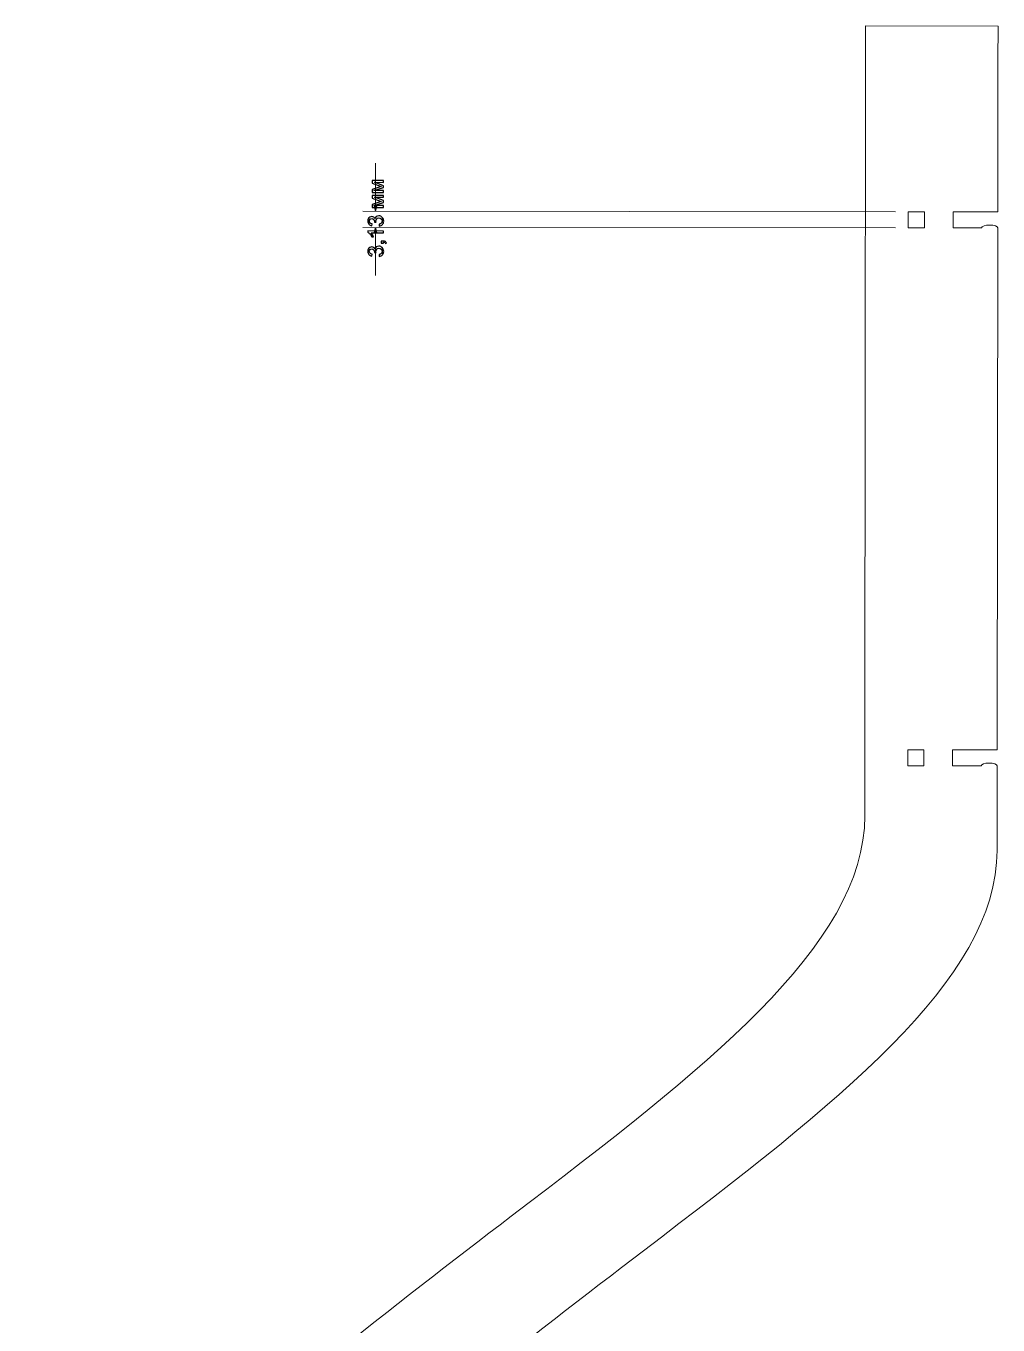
# Model space of a CAD drawing. Header units: millimetres. Extents: x -719 to 719, y -716 to 718.
# Drawn here: x -530 to -341, y -338.4 to -85.8 of the extents above; entities that cross this region are included whole.
import ezdxf

# ---------------------------------------------------------------- set-up
doc = ezdxf.new("R2010")
doc.units = ezdxf.units.MM
doc.header["$MEASUREMENT"] = 0
doc.layers.add('Layer 1', color=7, linetype='Continuous')

msp = doc.modelspace()

# ---------------------------------------------------------------- linework, layer by layer
at = {"layer": 'Layer 1', "color": 250, "lineweight": 9}
for points, knots in [([(-486.7161, -712.0604), (-650.2013, -480.9197), (-527.7505, -387.4721), (-435.6653, -317.1978), (-435.6653, -317.1978), (-435.6653, -317.1978), (-435.6653, -317.1978), (-435.6653, -317.1978), (-435.6653, -317.1978), (-398.5329, -288.8602), (-366.9284, -264.7421), (-366.9084, -239.3433), (-366.9084, -239.3433), (-366.9084, -239.3433), (-366.9084, -239.3433), (-366.9084, -239.3433), (-366.9084, -239.3433), (-366.8727, -188.1473), (-366.8431, -136.9512), (-366.7439, -85.7561)], [0, 0, 0, 0, 0.16666667, 0.16666667, 0.16666667, 0.16666667, 0.33333333, 0.33333333, 0.33333333, 0.33333333, 0.5, 0.5, 0.5, 0.5, 0.66666667, 0.66666667, 0.66666667, 0.66666667, 1, 1, 1, 1]), ([(-462.3207, -120.7667), (-462.3207, -120.7667), (-462.0494, -121.7829), (-462.0494, -121.7829), (-462.0494, -121.7829), (-462.0494, -121.7829), (-461.7763, -120.7671), (-461.7763, -120.7671), (-461.7763, -120.7671), (-461.7763, -120.7671), (-462.3207, -120.7667), (-462.3207, -120.7667)], [0, 0, 0, 0, 0.25, 0.25, 0.25, 0.25, 0.5, 0.5, 0.5, 0.5, 1, 1, 1, 1]), ([(-355.3208, -121.8715), (-355.3208, -121.8715), (-358.4528, -121.8689), (-358.4528, -121.8689), (-358.4528, -121.8689), (-358.4528, -121.8689), (-358.4528, -121.8689), (-358.4528, -121.8689), (-358.4528, -121.8689), (-358.4528, -121.8689), (-358.4554, -125.0009), (-358.4554, -125.0009), (-358.4554, -125.0009), (-358.4554, -125.0009), (-358.4554, -125.0009), (-358.4554, -125.0009), (-358.4554, -125.0009), (-358.4554, -125.0009), (-355.3234, -125.0035), (-355.3234, -125.0035), (-355.3234, -125.0035), (-355.3234, -125.0035), (-355.3234, -125.0035), (-355.3234, -125.0035), (-355.3234, -125.0035), (-355.3234, -125.0035), (-355.3208, -121.8715), (-355.3208, -121.8715)], [0, 0, 0, 0, 0.125, 0.125, 0.125, 0.125, 0.25, 0.25, 0.25, 0.25, 0.375, 0.375, 0.375, 0.375, 0.5, 0.5, 0.5, 0.5, 0.625, 0.625, 0.625, 0.625, 0.75, 0.75, 0.75, 0.75, 1, 1, 1, 1]), ([(-341.0528, -121.8828), (-341.0528, -121.8828), (-349.7528, -121.8759), (-349.7528, -121.8759), (-349.7528, -121.8759), (-349.7528, -121.8759), (-349.7528, -121.8759), (-349.7528, -121.8759), (-349.7528, -121.8759), (-349.7528, -121.8759), (-349.7554, -125.0079), (-349.7554, -125.0079)], [0, 0, 0, 0, 0.25, 0.25, 0.25, 0.25, 0.5, 0.5, 0.5, 0.5, 1, 1, 1, 1]), ([(-462.325, -125.9306), (-462.325, -125.9306), (-462.052, -124.9149), (-462.052, -124.9149), (-462.052, -124.9149), (-462.052, -124.9149), (-461.7806, -125.931), (-461.7806, -125.931), (-461.7806, -125.931), (-461.7806, -125.931), (-462.325, -125.9306), (-462.325, -125.9306)], [0, 0, 0, 0, 0.25, 0.25, 0.25, 0.25, 0.5, 0.5, 0.5, 0.5, 1, 1, 1, 1]), ([(-344.1874, -125.0122), (-344.1874, -124.7069), (-343.4827, -124.4572), (-342.6214, -124.458), (-342.6214, -124.458), (-342.6214, -124.458), (-342.6214, -124.458), (-342.6214, -124.458), (-342.6214, -124.458), (-342.6214, -124.458), (-342.6214, -124.458), (-342.6214, -124.458), (-342.6214, -124.458), (-342.6214, -124.458), (-342.6214, -124.458), (-342.6214, -124.458), (-342.6214, -124.458), (-341.7601, -124.4589), (-341.0554, -124.7095), (-341.0554, -125.0148), (-341.0554, -125.0148), (-341.0554, -125.0148), (-341.0554, -125.0148), (-341.0554, -125.0148), (-341.0554, -125.0148), (-341.0554, -125.0148), (-341.0554, -125.0148), (-341.0554, -125.0148)], [0, 0, 0, 0, 0.125, 0.125, 0.125, 0.125, 0.25, 0.25, 0.25, 0.25, 0.375, 0.375, 0.375, 0.375, 0.5, 0.5, 0.5, 0.5, 0.625, 0.625, 0.625, 0.625, 0.75, 0.75, 0.75, 0.75, 1, 1, 1, 1]), ([(-355.4374, -226.4882), (-355.4374, -226.4882), (-358.5694, -226.4864), (-358.5694, -226.4864), (-358.5694, -226.4864), (-358.5694, -226.4864), (-358.5694, -226.4864), (-358.5694, -226.4864), (-358.5694, -226.4864), (-358.5694, -226.4864), (-358.572, -229.6184), (-358.572, -229.6184), (-358.572, -229.6184), (-358.572, -229.6184), (-358.572, -229.6184), (-358.572, -229.6184), (-358.572, -229.6184), (-358.572, -229.6184), (-355.44, -229.621), (-355.44, -229.621), (-355.44, -229.621), (-355.44, -229.621), (-355.44, -229.621), (-355.44, -229.621), (-355.44, -229.621), (-355.44, -229.621), (-355.4374, -226.4882), (-355.4374, -226.4882)], [0, 0, 0, 0, 0.125, 0.125, 0.125, 0.125, 0.25, 0.25, 0.25, 0.25, 0.375, 0.375, 0.375, 0.375, 0.5, 0.5, 0.5, 0.5, 0.625, 0.625, 0.625, 0.625, 0.75, 0.75, 0.75, 0.75, 1, 1, 1, 1]), ([(-349.8694, -226.4934), (-349.8694, -226.4934), (-349.8694, -226.4934), (-349.8694, -226.4934), (-349.8694, -226.4934), (-349.8694, -226.4934), (-349.872, -229.6254), (-349.872, -229.6254)], [0, 0, 0, 0, 0.33333333, 0.33333333, 0.33333333, 0.33333333, 1, 1, 1, 1]), ([(-344.304, -229.6297), (-344.304, -229.3244), (-343.5993, -229.0747), (-342.738, -229.0755), (-342.738, -229.0755), (-342.738, -229.0755), (-342.738, -229.0755), (-342.738, -229.0755), (-342.738, -229.0755), (-342.738, -229.0755), (-342.738, -229.0755), (-342.738, -229.0755), (-342.738, -229.0755), (-342.738, -229.0755), (-342.738, -229.0755), (-342.738, -229.0755), (-342.738, -229.0755), (-341.8767, -229.0764), (-341.172, -229.327), (-341.165, -229.6323), (-341.165, -229.6323), (-341.165, -229.6323), (-341.165, -229.6323), (-341.165, -229.6323), (-341.165, -229.6323), (-341.165, -229.6323), (-341.165, -229.6323), (-341.165, -229.6323)], [0, 0, 0, 0, 0.125, 0.125, 0.125, 0.125, 0.25, 0.25, 0.25, 0.25, 0.375, 0.375, 0.375, 0.375, 0.5, 0.5, 0.5, 0.5, 0.625, 0.625, 0.625, 0.625, 0.75, 0.75, 0.75, 0.75, 1, 1, 1, 1]), ([(-465.669, -712.0769), (-622.0968, -485.8186), (-501.1276, -393.5003), (-409.9368, -323.909), (-409.9368, -323.909), (-409.9368, -323.909), (-409.9368, -323.909), (-409.9368, -323.909), (-409.9368, -323.909), (-372.8035, -295.5714), (-341.1998, -271.4532), (-341.1798, -246.0545), (-341.1798, -246.0545), (-341.1798, -246.0545), (-341.1798, -246.0545), (-341.1798, -246.0545), (-341.1798, -246.0545), (-341.1798, -246.0545), (-341.1798, -246.0536), (-341.1798, -246.0536)], [0, 0, 0, 0, 0.16666667, 0.16666667, 0.16666667, 0.16666667, 0.33333333, 0.33333333, 0.33333333, 0.33333333, 0.5, 0.5, 0.5, 0.5, 0.66666667, 0.66666667, 0.66666667, 0.66666667, 1, 1, 1, 1])]:
    msp.add_open_spline(points, degree=3, knots=knots, dxfattribs=at)
for points in [[(-341.0032, -85.777), (-341.0032, -85.777), (-366.7439, -85.7561), (-366.7439, -85.7561)], [(-341.0154, -92.4673), (-341.0154, -92.4673), (-341.0032, -85.777), (-341.0032, -85.777)], [(-341.065, -121.8828), (-341.0502, -112.0771), (-341.0337, -102.2722), (-341.0154, -92.4673)], [(-462.0417, -112.4502), (-462.0417, -112.4502), (-462.0494, -121.7829), (-462.0494, -121.7829)], [(-360.9527, -121.8669), (-360.9527, -121.8669), (-464.5493, -121.7809), (-464.5493, -121.7809)], [(-360.9553, -124.9989), (-360.9553, -124.9989), (-464.5519, -124.9129), (-464.5519, -124.9129)], [(-462.052, -124.9149), (-462.052, -124.9149), (-462.0597, -134.2476), (-462.0597, -134.2476)], [(-349.7554, -125.0079), (-349.7554, -125.0079), (-344.1874, -125.0122), (-344.1874, -125.0122)], [(-341.1616, -226.4934), (-341.1616, -226.4934), (-341.0676, -124.9444), (-341.0676, -124.9444)], [(-349.8694, -226.4934), (-349.8694, -226.4934), (-341.1616, -226.4934), (-341.1616, -226.4934)], [(-349.872, -229.6254), (-349.872, -229.6254), (-344.304, -229.6297), (-344.304, -229.6297)], [(-341.165, -229.6323), (-341.165, -229.6323), (-341.1798, -246.0545), (-341.1798, -246.0545)]]:
    msp.add_open_spline(points, degree=3, dxfattribs=at)
at = {"layer": 'Layer 1', "color": 155}
for points, knots in [([(-462.7197, -118.113), (-462.7197, -118.113), (-462.7178, -117.5344), (-462.7178, -117.5344), (-462.7178, -117.5344), (-462.7178, -117.5344), (-460.9597, -116.9622), (-460.9597, -116.9622), (-460.9597, -116.9622), (-460.9597, -116.9622), (-462.7146, -116.3174), (-462.7146, -116.3174), (-462.7146, -116.3174), (-462.7146, -116.3174), (-462.7134, -115.7819), (-462.7134, -115.7819), (-462.7134, -115.7819), (-462.7134, -115.7819), (-460.5178, -115.7872), (-460.5178, -115.7872), (-460.5178, -115.7872), (-460.5178, -115.7872), (-460.5188, -116.159), (-460.5188, -116.159), (-460.5188, -116.159), (-460.5188, -116.159), (-462.2862, -116.1547), (-462.2862, -116.1547), (-462.2862, -116.1547), (-462.2862, -116.1547), (-460.5208, -116.8081), (-460.5208, -116.8081), (-460.5208, -116.8081), (-460.5208, -116.8081), (-460.5217, -117.1411), (-460.5217, -117.1411), (-460.5217, -117.1411), (-460.5217, -117.1411), (-462.3751, -117.7506), (-462.3751, -117.7506), (-462.3751, -117.7506), (-462.3751, -117.7506), (-460.523, -117.755), (-460.523, -117.755), (-460.523, -117.755), (-460.523, -117.755), (-460.524, -118.119), (-460.524, -118.119), (-460.524, -118.119), (-460.524, -118.119), (-462.7197, -118.113), (-462.7197, -118.113)], [0, 0, 0, 0, 0.07142857, 0.07142857, 0.07142857, 0.07142857, 0.14285714, 0.14285714, 0.14285714, 0.14285714, 0.21428571, 0.21428571, 0.21428571, 0.21428571, 0.28571429, 0.28571429, 0.28571429, 0.28571429, 0.35714286, 0.35714286, 0.35714286, 0.35714286, 0.42857143, 0.42857143, 0.42857143, 0.42857143, 0.5, 0.5, 0.5, 0.5, 0.57142857, 0.57142857, 0.57142857, 0.57142857, 0.64285714, 0.64285714, 0.64285714, 0.64285714, 0.71428571, 0.71428571, 0.71428571, 0.71428571, 0.78571429, 0.78571429, 0.78571429, 0.78571429, 0.85714286, 0.85714286, 0.85714286, 0.85714286, 1, 1, 1, 1]), ([(-462.7221, -121.0234), (-462.7221, -121.0234), (-462.7202, -120.4448), (-462.7202, -120.4448), (-462.7202, -120.4448), (-462.7202, -120.4448), (-460.9621, -119.8726), (-460.9621, -119.8726), (-460.9621, -119.8726), (-460.9621, -119.8726), (-462.717, -119.2278), (-462.717, -119.2278), (-462.717, -119.2278), (-462.717, -119.2278), (-462.7158, -118.6923), (-462.7158, -118.6923), (-462.7158, -118.6923), (-462.7158, -118.6923), (-460.5202, -118.6976), (-460.5202, -118.6976), (-460.5202, -118.6976), (-460.5202, -118.6976), (-460.5212, -119.0694), (-460.5212, -119.0694), (-460.5212, -119.0694), (-460.5212, -119.0694), (-462.2886, -119.0651), (-462.2886, -119.0651), (-462.2886, -119.0651), (-462.2886, -119.0651), (-460.5232, -119.7185), (-460.5232, -119.7185), (-460.5232, -119.7185), (-460.5232, -119.7185), (-460.5241, -120.0515), (-460.5241, -120.0515), (-460.5241, -120.0515), (-460.5241, -120.0515), (-462.3775, -120.661), (-462.3775, -120.661), (-462.3775, -120.661), (-462.3775, -120.661), (-460.5254, -120.6654), (-460.5254, -120.6654), (-460.5254, -120.6654), (-460.5254, -120.6654), (-460.5264, -121.0294), (-460.5264, -121.0294), (-460.5264, -121.0294), (-460.5264, -121.0294), (-462.7221, -121.0234), (-462.7221, -121.0234)], [0, 0, 0, 0, 0.07142857, 0.07142857, 0.07142857, 0.07142857, 0.14285714, 0.14285714, 0.14285714, 0.14285714, 0.21428571, 0.21428571, 0.21428571, 0.21428571, 0.28571429, 0.28571429, 0.28571429, 0.28571429, 0.35714286, 0.35714286, 0.35714286, 0.35714286, 0.42857143, 0.42857143, 0.42857143, 0.42857143, 0.5, 0.5, 0.5, 0.5, 0.57142857, 0.57142857, 0.57142857, 0.57142857, 0.64285714, 0.64285714, 0.64285714, 0.64285714, 0.71428571, 0.71428571, 0.71428571, 0.71428571, 0.78571429, 0.78571429, 0.78571429, 0.78571429, 0.85714286, 0.85714286, 0.85714286, 0.85714286, 1, 1, 1, 1]), ([(-461.3295, -124.6694), (-461.3295, -124.6694), (-461.3785, -124.2969), (-461.3785, -124.2969), (-461.3785, -124.2969), (-461.1675, -124.2554), (-461.015, -124.1829), (-460.9219, -124.0807), (-460.9219, -124.0807), (-460.8287, -123.9777), (-460.782, -123.8529), (-460.7819, -123.7054), (-460.7819, -123.7054), (-460.781, -123.5304), (-460.8416, -123.3829), (-460.9621, -123.2614), (-460.9621, -123.2614), (-461.0834, -123.1407), (-461.2335, -123.0799), (-461.412, -123.0798), (-461.412, -123.0798), (-461.5835, -123.0789), (-461.724, -123.1345), (-461.8356, -123.2459), (-461.8356, -123.2459), (-461.9472, -123.3573), (-462.0023, -123.4991), (-462.0031, -123.6712), (-462.0031, -123.6712), (-462.0032, -123.7418), (-461.9899, -123.8293), (-461.9624, -123.9337), (-461.9624, -123.9337), (-461.9624, -123.9337), (-462.289, -123.8918), (-462.289, -123.8918), (-462.289, -123.8918), (-462.2862, -123.8671), (-462.2848, -123.8466), (-462.2848, -123.8318), (-462.2848, -123.8318), (-462.2839, -123.6731), (-462.3254, -123.5305), (-462.4072, -123.4034), (-462.4072, -123.4034), (-462.4896, -123.2764), (-462.6172, -123.2128), (-462.7894, -123.2126), (-462.7894, -123.2126), (-462.9256, -123.2125), (-463.0392, -123.2583), (-463.129, -123.3499), (-463.129, -123.3499), (-463.2186, -123.4423), (-463.2638, -123.5615), (-463.264, -123.7075), (-463.264, -123.7075), (-463.2641, -123.8522), (-463.2191, -123.9729), (-463.1288, -124.0696), (-463.1288, -124.0696), (-463.0378, -124.1663), (-462.9018, -124.2285), (-462.7197, -124.257), (-462.7197, -124.257), (-462.7197, -124.257), (-462.7871, -124.6287), (-462.7871, -124.6287), (-462.7871, -124.6287), (-463.0361, -124.5826), (-463.2293, -124.4788), (-463.3661, -124.317), (-463.3661, -124.317), (-463.5028, -124.1554), (-463.5704, -123.955), (-463.5702, -123.7151), (-463.5702, -123.7151), (-463.5693, -123.5493), (-463.5339, -123.3976), (-463.4626, -123.2587), (-463.4626, -123.2587), (-463.3912, -123.119), (-463.2938, -123.0133), (-463.1709, -122.94), (-463.1709, -122.94), (-463.0481, -122.866), (-462.9182, -122.8294), (-462.7799, -122.8302), (-462.7799, -122.8302), (-462.6494, -122.8303), (-462.5302, -122.8657), (-462.423, -122.9364), (-462.423, -122.9364), (-462.3159, -123.007), (-462.2306, -123.1115), (-462.1672, -123.2491), (-462.1672, -123.2491), (-462.1254, -123.07), (-462.0392, -122.931), (-461.9086, -122.8324), (-461.9086, -122.8324), (-461.7786, -122.7338), (-461.6157, -122.6845), (-461.4195, -122.6847), (-461.4195, -122.6847), (-461.1549, -122.6856), (-460.9314, -122.7824), (-460.7473, -122.9759), (-460.7473, -122.9759), (-460.5641, -123.1694), (-460.4726, -123.4135), (-460.4736, -123.7084), (-460.4736, -123.7084), (-460.4745, -123.9744), (-460.5544, -124.1953), (-460.7132, -124.37), (-460.7132, -124.37), (-460.8721, -124.5456), (-461.0775, -124.6456), (-461.3295, -124.6694)], [0, 0, 0, 0, 0.03225806, 0.03225806, 0.03225806, 0.03225806, 0.06451613, 0.06451613, 0.06451613, 0.06451613, 0.09677419, 0.09677419, 0.09677419, 0.09677419, 0.12903226, 0.12903226, 0.12903226, 0.12903226, 0.16129032, 0.16129032, 0.16129032, 0.16129032, 0.19354839, 0.19354839, 0.19354839, 0.19354839, 0.22580645, 0.22580645, 0.22580645, 0.22580645, 0.25806452, 0.25806452, 0.25806452, 0.25806452, 0.29032258, 0.29032258, 0.29032258, 0.29032258, 0.32258065, 0.32258065, 0.32258065, 0.32258065, 0.35483871, 0.35483871, 0.35483871, 0.35483871, 0.38709677, 0.38709677, 0.38709677, 0.38709677, 0.41935484, 0.41935484, 0.41935484, 0.41935484, 0.4516129, 0.4516129, 0.4516129, 0.4516129, 0.48387097, 0.48387097, 0.48387097, 0.48387097, 0.51612903, 0.51612903, 0.51612903, 0.51612903, 0.5483871, 0.5483871, 0.5483871, 0.5483871, 0.58064516, 0.58064516, 0.58064516, 0.58064516, 0.61290323, 0.61290323, 0.61290323, 0.61290323, 0.64516129, 0.64516129, 0.64516129, 0.64516129, 0.67741935, 0.67741935, 0.67741935, 0.67741935, 0.70967742, 0.70967742, 0.70967742, 0.70967742, 0.74193548, 0.74193548, 0.74193548, 0.74193548, 0.77419355, 0.77419355, 0.77419355, 0.77419355, 0.80645161, 0.80645161, 0.80645161, 0.80645161, 0.83870968, 0.83870968, 0.83870968, 0.83870968, 0.87096774, 0.87096774, 0.87096774, 0.87096774, 0.90322581, 0.90322581, 0.90322581, 0.90322581, 0.93548387, 0.93548387, 0.93548387, 0.93548387, 1, 1, 1, 1]), ([(-460.5281, -125.6268), (-460.5281, -125.6268), (-460.5291, -125.9986), (-460.5291, -125.9986), (-460.5291, -125.9986), (-460.5291, -125.9986), (-462.8997, -125.9924), (-462.8997, -125.9924), (-462.8997, -125.9924), (-462.8145, -126.0821), (-462.7299, -126.2), (-462.6446, -126.3454), (-462.6446, -126.3454), (-462.5594, -126.4908), (-462.496, -126.6221), (-462.4537, -126.7378), (-462.4537, -126.7378), (-462.4537, -126.7378), (-462.8128, -126.7368), (-462.8128, -126.7368), (-462.8128, -126.7368), (-462.91, -126.5286), (-463.0284, -126.3465), (-463.1673, -126.1904), (-463.1673, -126.1904), (-463.3061, -126.0344), (-463.4408, -125.9235), (-463.5713, -125.8585), (-463.5713, -125.8585), (-463.5713, -125.8585), (-463.5711, -125.6187), (-463.5711, -125.6187), (-463.5711, -125.6187), (-463.5711, -125.6187), (-460.5281, -125.6268), (-460.5281, -125.6268)], [0, 0, 0, 0, 0.1, 0.1, 0.1, 0.1, 0.2, 0.2, 0.2, 0.2, 0.3, 0.3, 0.3, 0.3, 0.4, 0.4, 0.4, 0.4, 0.5, 0.5, 0.5, 0.5, 0.6, 0.6, 0.6, 0.6, 0.7, 0.7, 0.7, 0.7, 0.8, 0.8, 0.8, 0.8, 1, 1, 1, 1]), ([(-461.3344, -130.5544), (-461.3344, -130.5544), (-461.3834, -130.1819), (-461.3834, -130.1819), (-461.3834, -130.1819), (-461.1724, -130.1404), (-461.0199, -130.0679), (-460.9268, -129.9657), (-460.9268, -129.9657), (-460.8336, -129.8627), (-460.7869, -129.7379), (-460.7868, -129.5904), (-460.7868, -129.5904), (-460.7859, -129.4154), (-460.8465, -129.2679), (-460.967, -129.1464), (-460.967, -129.1464), (-461.0883, -129.0257), (-461.2384, -128.9649), (-461.4169, -128.9648), (-461.4169, -128.9648), (-461.5884, -128.9639), (-461.7289, -129.0195), (-461.8405, -129.1309), (-461.8405, -129.1309), (-461.9521, -129.2423), (-462.0072, -129.3841), (-462.008, -129.5562), (-462.008, -129.5562), (-462.0081, -129.6268), (-461.9948, -129.7143), (-461.9673, -129.8187), (-461.9673, -129.8187), (-461.9673, -129.8187), (-462.2939, -129.7768), (-462.2939, -129.7768), (-462.2939, -129.7768), (-462.2911, -129.7521), (-462.2897, -129.7316), (-462.2897, -129.7168), (-462.2897, -129.7168), (-462.2888, -129.5581), (-462.3303, -129.4155), (-462.4121, -129.2884), (-462.4121, -129.2884), (-462.4945, -129.1614), (-462.6221, -129.0978), (-462.7943, -129.0976), (-462.7943, -129.0976), (-462.9305, -129.0975), (-463.0441, -129.1433), (-463.1339, -129.2349), (-463.1339, -129.2349), (-463.2235, -129.3273), (-463.2687, -129.4465), (-463.2689, -129.5925), (-463.2689, -129.5925), (-463.269, -129.7372), (-463.224, -129.8579), (-463.1337, -129.9546), (-463.1337, -129.9546), (-463.0427, -130.0513), (-462.9067, -130.1135), (-462.7246, -130.142), (-462.7246, -130.142), (-462.7246, -130.142), (-462.792, -130.5137), (-462.792, -130.5137), (-462.792, -130.5137), (-463.041, -130.4676), (-463.2342, -130.3638), (-463.371, -130.202), (-463.371, -130.202), (-463.5077, -130.0404), (-463.5753, -129.84), (-463.5751, -129.6001), (-463.5751, -129.6001), (-463.5742, -129.4343), (-463.5388, -129.2826), (-463.4675, -129.1437), (-463.4675, -129.1437), (-463.3961, -129.004), (-463.2987, -128.8983), (-463.1758, -128.825), (-463.1758, -128.825), (-463.053, -128.751), (-462.9231, -128.7144), (-462.7848, -128.7152), (-462.7848, -128.7152), (-462.6543, -128.7153), (-462.5351, -128.7507), (-462.4279, -128.8214), (-462.4279, -128.8214), (-462.3208, -128.892), (-462.2355, -128.9965), (-462.1721, -129.1341), (-462.1721, -129.1341), (-462.1303, -128.955), (-462.0441, -128.816), (-461.9135, -128.7174), (-461.9135, -128.7174), (-461.7835, -128.6188), (-461.6206, -128.5695), (-461.4244, -128.5697), (-461.4244, -128.5697), (-461.1598, -128.5706), (-460.9363, -128.6674), (-460.7522, -128.8609), (-460.7522, -128.8609), (-460.569, -129.0544), (-460.4775, -129.2985), (-460.4785, -129.5934), (-460.4785, -129.5934), (-460.4794, -129.8594), (-460.5593, -130.0803), (-460.7181, -130.255), (-460.7181, -130.255), (-460.877, -130.4306), (-461.0824, -130.5306), (-461.3344, -130.5544)], [0, 0, 0, 0, 0.03225806, 0.03225806, 0.03225806, 0.03225806, 0.06451613, 0.06451613, 0.06451613, 0.06451613, 0.09677419, 0.09677419, 0.09677419, 0.09677419, 0.12903226, 0.12903226, 0.12903226, 0.12903226, 0.16129032, 0.16129032, 0.16129032, 0.16129032, 0.19354839, 0.19354839, 0.19354839, 0.19354839, 0.22580645, 0.22580645, 0.22580645, 0.22580645, 0.25806452, 0.25806452, 0.25806452, 0.25806452, 0.29032258, 0.29032258, 0.29032258, 0.29032258, 0.32258065, 0.32258065, 0.32258065, 0.32258065, 0.35483871, 0.35483871, 0.35483871, 0.35483871, 0.38709677, 0.38709677, 0.38709677, 0.38709677, 0.41935484, 0.41935484, 0.41935484, 0.41935484, 0.4516129, 0.4516129, 0.4516129, 0.4516129, 0.48387097, 0.48387097, 0.48387097, 0.48387097, 0.51612903, 0.51612903, 0.51612903, 0.51612903, 0.5483871, 0.5483871, 0.5483871, 0.5483871, 0.58064516, 0.58064516, 0.58064516, 0.58064516, 0.61290323, 0.61290323, 0.61290323, 0.61290323, 0.64516129, 0.64516129, 0.64516129, 0.64516129, 0.67741935, 0.67741935, 0.67741935, 0.67741935, 0.70967742, 0.70967742, 0.70967742, 0.70967742, 0.74193548, 0.74193548, 0.74193548, 0.74193548, 0.77419355, 0.77419355, 0.77419355, 0.77419355, 0.80645161, 0.80645161, 0.80645161, 0.80645161, 0.83870968, 0.83870968, 0.83870968, 0.83870968, 0.87096774, 0.87096774, 0.87096774, 0.87096774, 0.90322581, 0.90322581, 0.90322581, 0.90322581, 0.93548387, 0.93548387, 0.93548387, 0.93548387, 1, 1, 1, 1]), ([(-460.5321, -128.0038), (-460.5321, -128.0038), (-460.9561, -128.0027), (-460.9561, -128.0027), (-460.9561, -128.0027), (-460.9561, -128.0027), (-460.955, -127.5787), (-460.955, -127.5787), (-460.955, -127.5787), (-460.955, -127.5787), (-460.531, -127.5798), (-460.531, -127.5798), (-460.531, -127.5798), (-460.3751, -127.5806), (-460.2496, -127.6082), (-460.1543, -127.6634), (-460.1543, -127.6634), (-460.0585, -127.7192), (-459.9844, -127.8068), (-459.9323, -127.9267), (-459.9323, -127.9267), (-459.9323, -127.9267), (-460.0918, -128.0296), (-460.0918, -128.0296), (-460.0918, -128.0296), (-460.1263, -127.9512), (-460.1764, -127.8927), (-460.2434, -127.8559), (-460.2434, -127.8559), (-460.3104, -127.8185), (-460.4063, -127.7972), (-460.5312, -127.7929), (-460.5312, -127.7929), (-460.5312, -127.7929), (-460.5321, -128.0038), (-460.5321, -128.0038)], [0, 0, 0, 0, 0.1, 0.1, 0.1, 0.1, 0.2, 0.2, 0.2, 0.2, 0.3, 0.3, 0.3, 0.3, 0.4, 0.4, 0.4, 0.4, 0.5, 0.5, 0.5, 0.5, 0.6, 0.6, 0.6, 0.6, 0.7, 0.7, 0.7, 0.7, 0.8, 0.8, 0.8, 0.8, 1, 1, 1, 1])]:
    msp.add_open_spline(points, degree=3, knots=knots, dxfattribs=at)

doc.saveas('drawing.dxf')
